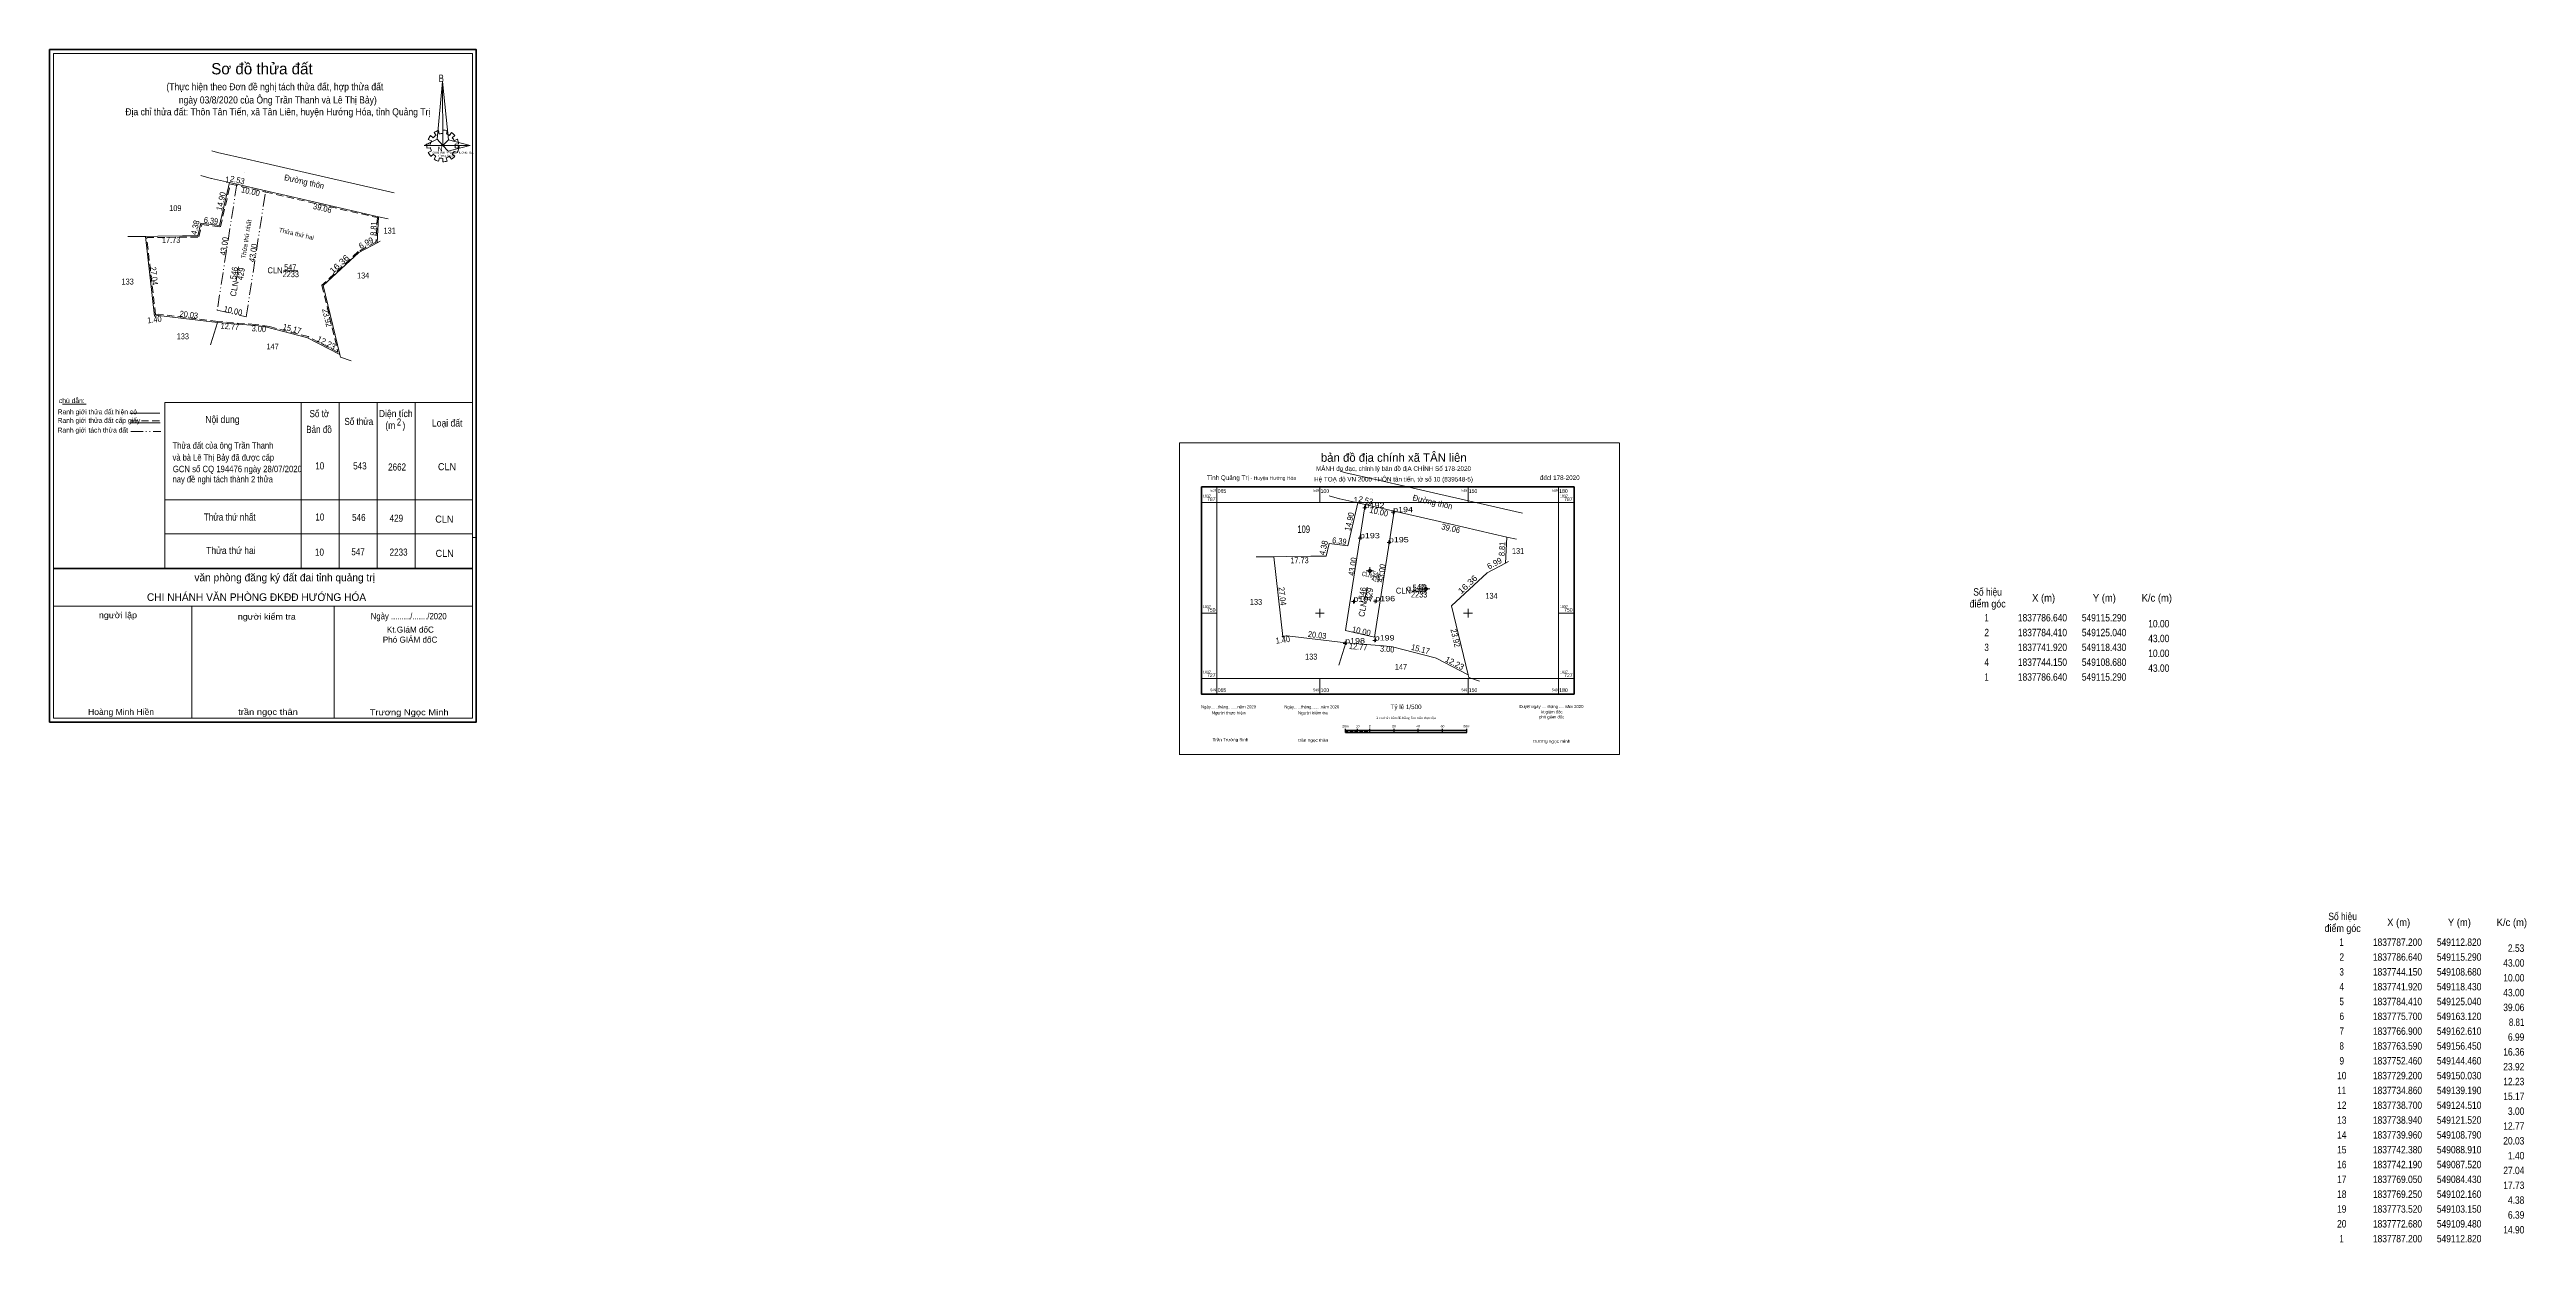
# Model space of a CAD drawing. Header units: metres. Extents: x 548671 to 549507, y 1837538 to 1837940.
import ezdxf
from ezdxf.enums import TextEntityAlignment as Align

# ---------------------------------------------------------------- set-up
doc = ezdxf.new("R2010")
doc.units = ezdxf.units.M
doc.header["$LTSCALE"] = 0.82
doc.header["$PDMODE"] = 32
doc.header["$PDSIZE"] = 0.41
for name, pattern in [('DASH_DOUBLE_DOT', [9.2, 5, -1.2, 0.3, -1.2, 0.3, -1.2]), ('LONG_DASHED', [7.5, 6, -1.5]), ('MEDIUM_DASHED', [4.5, 3, -1.5])]:
    doc.linetypes.add(name, pattern=pattern)
for name, color, linetype, lineweight in [('1', 7, 'Continuous', 13), ('10', 7, 'Continuous', 13), ('11', 7, 'Continuous', 13), ('13', 7, 'Continuous', 13), ('15', 7, 'DASH_DOUBLE_DOT', 13), ('2', 7, 'Continuous', 25), ('20', 7, 'Continuous', 13), ('4', 7, 'Continuous', 13), ('59', 7, 'DASH_DOUBLE_DOT', 13), ('63', 7, 'Continuous', 13), ('7', 7, 'Continuous', 13)]:
    doc.layers.add(name, color=color, linetype=linetype, lineweight=lineweight)
doc.layers.add('12', color=7, linetype='Continuous')

msp = doc.modelspace()

# ---------------------------------------------------------------- hatches: boundary and pattern name
at = {"layer": '11'}
for points in [[(549117.0098, 1837764.28, 1), (549116.7098, 1837764.28, 1)], [(549135.9498, 1837758.2, 1), (549135.6498, 1837758.2, 1)]]:
    msp.add_hatch(color=256, dxfattribs=at).paths.add_polyline_path(points)
at = {"layer": '2'}
for points in [[(549108.65, 1837709.74), (549109.47, 1837709.74), (549109.47, 1837710.15), (549108.65, 1837710.15)], [(549110.29, 1837709.74), (549111.11, 1837709.74), (549111.11, 1837710.15), (549110.29, 1837710.15)], [(549111.93, 1837709.74), (549112.75, 1837709.74), (549112.75, 1837710.15), (549111.93, 1837710.15)], [(549113.57, 1837709.74), (549114.39, 1837709.74), (549114.39, 1837710.15), (549113.57, 1837710.15)], [(549115.2, 1837709.74), (549116.02, 1837709.74), (549116.02, 1837710.15), (549115.2, 1837710.15)]]:
    msp.add_hatch(color=256, dxfattribs=at).paths.add_polyline_path(points)

# ---------------------------------------------------------------- linework, layer by layer
at = {"layer": '1'}
for p, q in [((548802.55, 1837912.78), (548802.83, 1837911.65)), ((548804.02, 1837911.83), (548804.05, 1837913)), ((548805.55, 1837912.78), (548805.27, 1837911.62)), ((548798.68, 1837908.37), (548799.83, 1837908.19)), ((548799.83, 1837907.03), (548798.68, 1837906.84)), ((548800.18, 1837909.36), (548799.13, 1837909.79)), ((548799.13, 1837905.42), (548800.18, 1837905.93)), ((548799.9, 1837911.11), (548800.77, 1837910.34)), ((548800.88, 1837904.84), (548799.97, 1837904.11)), ((548801.75, 1837911.18), (548801.12, 1837912.13)), ((548803.46, 1837907.68), (548804.57, 1837907.68)), ((548806.32, 1837911.18), (548806.95, 1837912.13)), ((548807.16, 1837904.84), (548808.1, 1837904.15)), ((548808.1, 1837911.11), (548807.23, 1837910.38)), ((548808.94, 1837905.39), (548807.79, 1837905.82)), ((548807.86, 1837909.39), (548808.9, 1837909.9)), ((548809.39, 1837908.37), (548808.2, 1837908.19)), ((548808.2, 1837907.03), (548809.39, 1837906.84)), ((548801.12, 1837903.13), (548801.71, 1837904.15)), ((548802.9, 1837903.6), (548802.55, 1837902.47)), ((548804.02, 1837902.29), (548804.02, 1837903.42)), ((548805.17, 1837903.6), (548805.52, 1837902.51)), ((548806.95, 1837903.13), (548806.32, 1837904.11)), ((548728.72, 1837880.74), (548732.06, 1837895.26)), ((548744.28, 1837892.47), (548758.09, 1837889.31)), ((548758.09, 1837889.31), (548782.36, 1837883.76)), ((548721.4, 1837877.31), (548722.39, 1837881.58)), ((548722.39, 1837881.58), (548728.72, 1837880.74)), ((548781.85, 1837874.96), (548782.36, 1837883.76)), ((548703.67, 1837877.11), (548706.76, 1837850.25)), ((548716.18, 1837877.25), (548721.4, 1837877.31)), ((548734.29, 1837862.14), (548735.15, 1837866.8)), ((548750.32, 1837865.54), (548755.06, 1837865.54)), ((548769.27, 1837837.26), (548763.7, 1837860.52)), ((548708.15, 1837850.44), (548728.03, 1837848.02)), ((548740.76, 1837847), (548728.03, 1837848.02)), ((548740.76, 1837847), (548743.75, 1837846.76)), ((548743.75, 1837846.76), (548747.28, 1837845.84)), ((548747.28, 1837845.84), (548758.09, 1837843.01)), ((548758.09, 1837843.01), (548758.43, 1837842.92)), ((548758.43, 1837842.92), (548769.27, 1837837.26)), ((548710.29, 1837821.1), (548814.06, 1837821.1)), ((548710.29, 1837821.1), (548710.29, 1837765.03)), ((548756.28, 1837821.1), (548756.28, 1837765.03)), ((548769.08, 1837821.1), (548769.08, 1837765.03)), ((548781.88, 1837821.1), (548781.88, 1837765.03)), ((548794.68, 1837821.1), (548794.68, 1837765.03)), ((548675.76, 1837820.5), (548683.71, 1837820.5)), ((548698.46, 1837817.43), (548708.5, 1837817.43)), ((548698.62, 1837814.21), (548708.64, 1837814.21)), ((548710.29, 1837788.19), (548814.06, 1837788.19)), ((549103.19, 1837789.55), (549106.62, 1837788.62)), ((549106.77, 1837788.59), (549112.82, 1837787.2)), ((549139.85, 1837790.25), (549168.4, 1837783.72)), ((548710.29, 1837776.77), (548814.06, 1837776.77)), ((548814.06, 1837775.51), (548815.34, 1837775.51)), ((549163.12, 1837775.7), (549166.39, 1837774.95)), ((548671.33, 1837763.79), (548671.33, 1837713.25)), ((549078.55, 1837768.98), (549084.43, 1837769.05)), ((549162.61, 1837766.9), (549163.61, 1837767.43)), ((549115.05, 1837754.08), (549115.91, 1837758.74)), ((549131.08, 1837757.48), (549135.82, 1837757.48)), ((548672.62, 1837752.33), (548814.06, 1837752.33)), ((548719.33, 1837752.33), (548719.33, 1837714.54)), ((548767.33, 1837752.33), (548767.33, 1837714.54)), ((549150.24, 1837728.32), (549150.03, 1837729.2)), ((549150.24, 1837728.32), (549153.91, 1837727.07))]:
    msp.add_line(p, q, dxfattribs=at)
at = {"layer": '1', "linetype": 'MEDIUM_DASHED'}
msp.add_line((548698.62, 1837814.89), (548708.72, 1837814.89), dxfattribs=at)
at = {"layer": '1', "linetype": 'DASH_DOUBLE_DOT'}
msp.add_line((548698.77, 1837811.32), (548708.85, 1837811.32), dxfattribs=at)
at = {"layer": '1', "lineweight": 35}
msp.add_line((548672.62, 1837765.03), (548814.06, 1837765.03), dxfattribs=at)
at = {"layer": '1'}
for points in [[(548671.33, 1837713.25), (548671.33, 1837940.13), (548815.33, 1837940.13), (548815.33, 1837713.25)], [(548671.33, 1837713.25), (548671.33, 1837940.13), (548815.33, 1837940.13), (548815.33, 1837713.25)], [(548814.06, 1837765.03), (548814.06, 1837714.54), (548672.62, 1837714.54), (548672.62, 1837938.86), (548814.06, 1837938.86)], [(548803.95, 1837929.32), (548804.02, 1837907.72), (548802.13, 1837909.87)], [(548803.95, 1837929.32), (548804.02, 1837907.72), (548806.01, 1837909.72)], [(548797.73, 1837907.72), (548802.13, 1837909.87), (548804.02, 1837907.72)], [(548813.23, 1837907.79), (548804.02, 1837907.72), (548806.01, 1837909.72)], [(548813.16, 1837907.83), (548805.83, 1837905.86), (548804.02, 1837907.72)]]:
    msp.add_lwpolyline(points, close=True, dxfattribs=at)
at = {"layer": '1', "lineweight": 35}
msp.add_lwpolyline([(548671.34, 1837940.14), (548815.34, 1837940.14), (548815.34, 1837713.26), (548671.34, 1837713.26)], close=True, dxfattribs=at)
at = {"layer": '1'}
for points in [[(548732.06, 1837895.26), (548734.53, 1837894.7), (548744.28, 1837892.47)], [(548703.67, 1837877.11), (548707.88, 1837877.15), (548716.18, 1837877.25)], [(548763.7, 1837860.52), (548775.69, 1837871.65), (548781.85, 1837874.96)], [(548706.76, 1837850.25), (548707.88, 1837850.41), (548708.15, 1837850.44)], [(549106.85, 1837797.88), (549108.75, 1837797.37), (549118.76, 1837795.07)], [(549118.76, 1837795.07), (549126.62, 1837793.27), (549139.85, 1837790.25)], [(549106.43, 1837732.46), (549106.54, 1837732.83), (549108.79, 1837739.96)]]:
    msp.add_lwpolyline(points, dxfattribs=at)
for centre, major_axis, start_param, end_param in [((548804.0342, 1837907.6422), (5.3839, 0), 1.84955988, 2.13900916), ((548804.0342, 1837907.6422), (5.3839, 0), 1.27924208, 1.56332225), ((548804.0342, 1837907.6422), (5.3839, 0), 3.00667928, 3.29139349), ((548804.0342, 1837907.6422), (5.3839, 0), 2.43958176, 2.72400246), ((548804.0342, 1837907.6422), (5.3839, 0), 3.56988637, 3.85691866), ((548804.0342, 1837907.6422), (4.2195, 0), 2.72368549, 3.01515824), ((548804.0342, 1837907.6422), (4.2195, 0), 3.28229955, 3.56105054), ((548804.0342, 1837907.6422), (4.2195, 0), 2.13373541, 2.44496261), ((548804.0342, 1837907.6422), (4.2195, 0), 3.86077574, 4.13258255), ((548804.0342, 1837907.6422), (4.2195, 0), 1.56985589, 1.85611068), ((548804.0342, 1837907.6422), (4.2195, 0), 1.00270906, 1.2755622), ((548804.0342, 1837907.6422), (5.3839, 0), 0.71056237, 0.99687234), ((548804.0342, 1837907.6422), (4.2195, 0), 5.56137327, 5.83951437), ((548804.0342, 1837907.6422), (4.2195, 0), 0.42678376, 0.70646463), ((548804.0342, 1837907.6422), (4.2195, 0), 6.13558388, 6.41618463), ((548804.0342, 1837907.6422), (5.3839, 0), 0.1390515, 0.43393316), ((548804.0342, 1837907.6422), (5.3839, 0), 5.85230288, 6.13839648), ((548804.0034, 1837907.6102), (5.3839, 0), 4.1470906, 4.43659307), ((548804.0342, 1837907.6422), (4.2195, 0), 4.43854677, 4.71314001), ((548804.0342, 1837907.6422), (5.3839, 0), 4.71301008, 4.99761054), ((548804.0342, 1837907.6422), (4.2195, 0), 4.99087134, 5.28933161), ((548804.0342, 1837907.6422), (5.3839, 0), 5.28561416, 5.56798705)]:
    msp.add_ellipse(centre, major_axis=major_axis, ratio=0.995001, start_param=start_param, end_param=end_param, dxfattribs=at)
msp.add_point((548809.39, 1837907.28), dxfattribs=at)
at = {"layer": '10'}
msp.add_line((549115.29, 1837786.64), (549125.04, 1837784.41), dxfattribs=at)
for points in [[(549087.52, 1837742.19), (549084.43, 1837769.05), (549088.64, 1837769.09), (549096.94, 1837769.19), (549102.16, 1837769.25), (549103.15, 1837773.52), (549109.48, 1837772.68), (549112.82, 1837787.2), (549115.29, 1837786.64)], [(549087.52, 1837742.19), (549088.64, 1837742.35), (549088.91, 1837742.38), (549108.79, 1837739.96), (549121.52, 1837738.94), (549124.51, 1837738.7), (549128.04, 1837737.78), (549138.85, 1837734.95), (549139.19, 1837734.86), (549150.03, 1837729.2), (549144.46, 1837752.46), (549156.45, 1837763.59), (549162.61, 1837766.9), (549163.12, 1837775.7), (549138.85, 1837781.25), (549125.04, 1837784.41)], [(549115.29, 1837786.64), (549108.68, 1837744.15), (549118.43, 1837741.92), (549125.04, 1837784.41)]]:
    msp.add_lwpolyline(points, dxfattribs=at)
msp.add_point((549087.52, 1837742.19), dxfattribs=at)
at = {"layer": '11'}
for p, q in [((549116.23, 1837764.28), (549115.61, 1837764.28)), ((549116.86, 1837765.53), (549116.86, 1837764.91)), ((549116.86, 1837763.65), (549116.86, 1837763.03)), ((549118.11, 1837764.28), (549117.49, 1837764.28)), ((549135.18, 1837758.2), (549134.55, 1837758.2)), ((549135.8, 1837759.45), (549135.8, 1837758.83)), ((549135.8, 1837757.57), (549135.8, 1837756.95)), ((549137.05, 1837758.2), (549136.43, 1837758.2))]:
    msp.add_line(p, q, dxfattribs=at)
for points in [[(549116.86, 1837764.91), (549116.23, 1837764.28), (549116.86, 1837763.65), (549117.49, 1837764.28)], [(549135.8, 1837758.83), (549135.18, 1837758.2), (549135.8, 1837757.57), (549136.43, 1837758.2)]]:
    msp.add_lwpolyline(points, close=True, dxfattribs=at)
for centre in [(549116.8598, 1837764.28), (549135.7998, 1837758.2)]:
    msp.add_circle(centre, 0.15, dxfattribs=at)
at = {"layer": '13'}
for p, q in [((549117.62, 1837762.61), (549120.16, 1837762.03)), ((549132.89, 1837758.2), (549136.21, 1837758.2))]:
    msp.add_line(p, q, dxfattribs=at)
at = {"layer": '15'}
msp.add_line((548734.53, 1837894.7), (548727.92, 1837852.21), dxfattribs=at)
at = {"layer": '15', "linetype": 'MEDIUM_DASHED'}
msp.add_lwpolyline([(548732.37, 1837894.78), (548744.19, 1837892.08), (548781.95, 1837883.44), (548781.46, 1837875.2), (548775.45, 1837871.98), (548763.26, 1837860.65), (548768.67, 1837838.02), (548758.58, 1837843.29), (548745.6, 1837846.69), (548740.8, 1837847.4), (548728.07, 1837848.42), (548708.15, 1837850.84), (548707.11, 1837850.7), (548704.12, 1837876.71), (548721.72, 1837876.91), (548722.7, 1837881.14), (548729.03, 1837880.3)], close=True, dxfattribs=at)
at = {"layer": '2'}
for p, q in [((549108.65, 1837709.74), (549108.65, 1837710.97)), ((549108.65, 1837710.56), (549149.6, 1837710.56)), ((549109.47, 1837709.74), (549109.47, 1837710.56)), ((549110.29, 1837709.74), (549110.29, 1837710.56)), ((549111.11, 1837709.74), (549111.11, 1837710.56)), ((549111.93, 1837709.74), (549111.93, 1837710.56)), ((549112.75, 1837709.74), (549112.75, 1837710.97)), ((549113.57, 1837709.74), (549113.57, 1837710.56)), ((549114.39, 1837709.74), (549114.39, 1837710.56)), ((549115.2, 1837709.74), (549115.2, 1837710.56)), ((549116.02, 1837709.74), (549116.02, 1837710.56)), ((549116.84, 1837709.74), (549116.84, 1837710.97)), ((549125.03, 1837709.74), (549125.03, 1837710.97)), ((549133.22, 1837709.74), (549133.22, 1837710.97)), ((549141.41, 1837709.74), (549141.41, 1837710.97)), ((549149.6, 1837709.74), (549149.6, 1837710.97))]:
    msp.add_line(p, q, dxfattribs=at)
at = {"layer": '2', "lineweight": 53}
msp.add_line((549108.65, 1837709.74), (549149.6, 1837709.74), dxfattribs=at)
at = {"layer": '2', "lineweight": 13}
for points in [[(549108.65, 1837709.74), (549109.47, 1837709.74), (549109.47, 1837710.15), (549108.65, 1837710.15)], [(549110.29, 1837709.74), (549111.11, 1837709.74), (549111.11, 1837710.15), (549110.29, 1837710.15)], [(549111.93, 1837709.74), (549112.75, 1837709.74), (549112.75, 1837710.15), (549111.93, 1837710.15)], [(549113.57, 1837709.74), (549114.39, 1837709.74), (549114.39, 1837710.15), (549113.57, 1837710.15)], [(549115.2, 1837709.74), (549116.02, 1837709.74), (549116.02, 1837710.15), (549115.2, 1837710.15)]]:
    msp.add_lwpolyline(points, close=True, dxfattribs=at)
at = {"layer": '20'}
msp.add_line((549052.64, 1837807.52), (549201.14, 1837807.52), dxfattribs=at)
for points in [[(549052.6, 1837702.17), (549052.6, 1837807.17), (549052.64, 1837807.52)], [(549201.14, 1837807.36), (549201.14, 1837702.36), (549052.64, 1837702.36)]]:
    msp.add_lwpolyline(points, dxfattribs=at)
at = {"layer": '4'}
for p, q in [((548722.43, 1837897.61), (548725.86, 1837896.68)), ((548726.01, 1837896.65), (548732.06, 1837895.26)), ((548759.09, 1837898.31), (548787.64, 1837891.78)), ((548782.36, 1837883.76), (548785.63, 1837883.01)), ((548697.79, 1837877.04), (548703.67, 1837877.11)), ((548781.85, 1837874.96), (548782.85, 1837875.49)), ((548769.48, 1837836.38), (548769.27, 1837837.26)), ((548769.48, 1837836.38), (548773.15, 1837835.13))]:
    msp.add_line(p, q, dxfattribs=at)
at = {"layer": '4', "linetype": 'LONG_DASHED'}
for p, q in [((548736.99, 1837898.75), (548737, 1837898.75)), ((549117.75, 1837790.69), (549117.76, 1837790.69))]:
    msp.add_line(p, q, dxfattribs=at)
at = {"layer": '4'}
for points in [[(548726.09, 1837905.94), (548727.99, 1837905.43), (548738, 1837903.13)], [(548738, 1837903.13), (548745.86, 1837901.33), (548759.09, 1837898.31)], [(548725.67, 1837840.52), (548725.78, 1837840.89), (548728.03, 1837848.02)]]:
    msp.add_lwpolyline(points, dxfattribs=at)
at = {"layer": '59'}
msp.add_lwpolyline([(548727.92, 1837852.21), (548737.67, 1837849.98), (548744.28, 1837892.47)], dxfattribs=at)
at = {"layer": '63'}
for p, q in [((549065.28, 1837787.34), (549060.03, 1837787.34)), ((549065.28, 1837787.34), (549065.28, 1837792.59)), ((549100, 1837787.34), (549100, 1837792.59)), ((549150, 1837787.34), (549150, 1837792.59)), ((549180.51, 1837787.34), (549180.51, 1837792.59)), ((549180.51, 1837787.34), (549185.76, 1837787.34)), ((549065.28, 1837750), (549060.03, 1837750)), ((549098.5, 1837750), (549101.5, 1837750)), ((549100, 1837748.5), (549100, 1837751.5)), ((549148.5, 1837750), (549151.5, 1837750)), ((549150, 1837748.5), (549150, 1837751.5)), ((549180.51, 1837750), (549185.76, 1837750)), ((549065.28, 1837727.94), (549060.03, 1837727.94)), ((549065.28, 1837727.94), (549065.28, 1837722.69)), ((549100, 1837727.94), (549100, 1837722.69)), ((549150, 1837727.94), (549150, 1837722.69)), ((549180.51, 1837727.94), (549180.51, 1837722.69)), ((549180.51, 1837727.94), (549185.76, 1837727.94))]:
    msp.add_line(p, q, dxfattribs=at)
at = {"layer": '63', "lineweight": 70}
msp.add_lwpolyline([(549060.03, 1837792.59), (549185.76, 1837792.59), (549185.76, 1837722.69), (549060.03, 1837722.69)], close=True, dxfattribs=at)
at = {"layer": '63'}
msp.add_lwpolyline([(549065.28, 1837787.34), (549180.51, 1837787.34), (549180.51, 1837727.94), (549065.28, 1837727.94)], close=True, dxfattribs=at)
at = {"layer": '7'}
for p, q in [((549115.73, 1837785.51), (549114.48, 1837785.51)), ((549115.11, 1837784.88), (549115.11, 1837786.13)), ((549125.34, 1837784.07), (549124.09, 1837784.07)), ((549124.72, 1837783.45), (549124.72, 1837784.7)), ((549114.14, 1837775.27), (549112.89, 1837775.27)), ((549113.52, 1837774.65), (549113.52, 1837775.9)), ((549123.92, 1837773.9), (549122.67, 1837773.9)), ((549123.29, 1837773.28), (549123.29, 1837774.53)), ((549111.97, 1837753.92), (549110.72, 1837753.92)), ((549111.35, 1837753.3), (549111.35, 1837754.55)), ((549119.33, 1837754.04), (549118.08, 1837754.04)), ((549118.7, 1837753.42), (549118.7, 1837754.67)), ((549109.15, 1837739.8), (549107.9, 1837739.8)), ((549108.53, 1837739.18), (549108.53, 1837740.42)), ((549119.13, 1837740.81), (549117.88, 1837740.81)), ((549118.51, 1837740.18), (549118.51, 1837741.43))]:
    msp.add_line(p, q, dxfattribs=at)

# ---------------------------------------------------------------- texts
at = {"layer": '1'}
msp.add_text('Sơ đồ thửa đất', height=3.808, dxfattribs=at).set_placement((548743.01, 1837931.77), align=Align.CENTER)
for s, height, width, p in [('B', 2.536, 0.8, (548802.61, 1837929.15)), ('CHI NHÁNH VPĐKĐĐ-HƯỚNG HÓA', 0.5998, 0.95, (548800.51, 1837905.04)), ('TỈNH quảng trị', 0.6, 1.05, (548802.45, 1837904)), ('N', 1.585, 0.9, (548802.35, 1837905.84)), ('Ranh giới tách thửa đất', 1.646, 0.9, (548674.05, 1837810.95)), ('Ranh giới thửa đất cấp giấy', 1.646, 0.9, (548674.06, 1837814.21)), ('Ranh giới thửa đất hiện có ', 1.646, 0.9, (548674.08, 1837817.11)), ('Nội dung', 2.4, 0.9, (548723.89, 1837814.18)), ('Bản đồ', 2.4, 0.85, (548757.95, 1837810.81)), ('Số tờ', 2.4, 0.85, (548759.07, 1837816.13)), ('Số thửa', 2.4, 0.85, (548770.83, 1837813.49)), ('Diện tích', 2.4, 0.9, (548782.45, 1837816.15)), ('(m   )', 2.4, 0.9, (548784.64, 1837812.17)), ('2', 2.4, 0.8, (548788.54, 1837813.3)), ('Loại đất', 2.4, 0.9, (548800.38, 1837812.97)), ('Thửa đất của ông Trần Thanh', 2.17, 0.85, (548712.86, 1837805.51)), ('và bà Lê Thị Bảy đã được cấp ', 2.17, 0.85, (548712.85, 1837801.45)), ('nay đề nghi tách thành 2 thửa', 2.17, 0.85, (548712.85, 1837794.12)), ('GCN số CQ 194476 ngày 28/07/2020', 2.17, 0.9, (548712.93, 1837797.57)), ('10', 2.4, 0.85, (548760.99, 1837798.5)), ('543', 2.4, 0.85, (548773.79, 1837798.5)), ('2662', 2.4, 0.85, (548785.57, 1837798.12)), ('CLN', 2.4, 0.95, (548802.4, 1837798.23)), ('Thửa thứ nhất', 2.4, 0.85, (548723.41, 1837781.25)), ('10', 2.4, 0.85, (548761.02, 1837781.24)), ('546', 2.4, 0.85, (548773.42, 1837781.11)), ('429', 2.4, 0.85, (548786.08, 1837780.85)), ('CLN', 2.4, 0.95, (548801.5, 1837780.55)), ('Thửa thứ hai', 2.4, 0.9, (548724.18, 1837769.97)), ('10', 2.4, 0.85, (548760.9, 1837769.41)), ('547', 2.4, 0.85, (548773.17, 1837769.54)), ('2233', 2.4, 0.85, (548786.08, 1837769.41)), ('CLN', 2.4, 0.95, (548801.62, 1837768.98))]:
    msp.add_text(s, height=height, dxfattribs=dict(at, width=width)).set_placement(p)
for s, height, width, p in [('(Thực hiện theo Đơn đề nghị tách thửa đất, hợp thửa đất ', 2.4, 0.9, (548747.755, 1837926.4)), ('ngày 03/8/2020 của Ông Trần Thanh và Lê Thị Bảy)', 2.4, 0.9, (548748.365, 1837921.95)), ('Địa chỉ thửa đất: Thôn Tân Tiến, xã Tân Liên, huyện Hướng Hóa, tỉnh Quảng Trị', 2.4, 0.9, (548748.36, 1837917.93)), ('CLN', 2, 0.95, (548747.415, 1837864.66)), ('2233', 2, 0.85, (548752.745, 1837863.36)), ('547', 2, 0.85, (548752.56, 1837865.71)), ('109', 2.5, 0.7, (549094.55, 1837777.09)), ('131', 2, 0.8, (549166.88, 1837770.02)), ('133', 2, 0.85, (549078.455, 1837752.82)), ('CLN', 2, 0.95, (549128.175, 1837756.6)), ('2233', 2, 0.85, (549133.505, 1837755.3)), ('547', 2, 0.85, (549133.32, 1837757.65)), ('134', 2, 0.85, (549157.92, 1837754.85)), ('điểm góc', 2.5, 0.9, (549325.325, 1837751.93)), ('Số hiệu', 2.5, 0.85, (549325.32, 1837755.93)), ('X (m)', 2.5, 0.95, (549344.23, 1837753.93)), ('Y (m)', 2.5, 0.95, (549364.725, 1837753.93)), ('K/c (m)', 2.5, 0.95, (549382.43, 1837753.93)), ('Ngày ........./......./2020', 2.16, 0.9, (548792.535, 1837747.93)), (' 1', 2.5, 0.75, (549324.625, 1837747.23)), ('1837786.640', 2.5, 0.85, (549343.83, 1837747.23)), ('549115.290', 2.5, 0.85, (549364.63, 1837747.23)), (' 3', 2.5, 0.8, (549324.625, 1837737.23)), (' 2', 2.5, 0.85, (549324.625, 1837742.23)), ('1837784.410', 2.5, 0.85, (549343.83, 1837742.23)), ('1837741.920', 2.5, 0.85, (549343.83, 1837737.23)), ('549125.040', 2.5, 0.85, (549364.63, 1837742.23)), ('549118.430', 2.5, 0.85, (549364.63, 1837737.23)), ('133', 2, 0.85, (549097.075, 1837734.35)), ('147', 2, 0.85, (549127.375, 1837730.91)), (' 4', 2.5, 0.85, (549324.625, 1837732.23)), (' 1', 2.5, 0.75, (549324.625, 1837727.23)), ('1837744.150', 2.5, 0.85, (549343.83, 1837732.23)), ('1837786.640', 2.5, 0.85, (549343.83, 1837727.23)), ('549108.680', 2.5, 0.85, (549364.63, 1837732.23)), ('549115.290', 2.5, 0.85, (549364.63, 1837727.23)), ('điểm góc', 2.5, 0.9, (549445.135, 1837642.47)), ('Số hiệu', 2.5, 0.85, (549445.13, 1837646.47)), ('X (m)', 2.5, 0.95, (549464.04, 1837644.47)), ('Y (m)', 2.5, 0.95, (549484.535, 1837644.47)), ('K/c (m)', 2.5, 0.95, (549502.24, 1837644.47)), (' 1', 2.5, 0.75, (549444.435, 1837637.77)), ('1837787.200', 2.5, 0.85, (549463.64, 1837637.77)), ('549112.820', 2.5, 0.85, (549484.44, 1837637.77)), (' 3', 2.5, 0.8, (549444.435, 1837627.77)), (' 2', 2.5, 0.85, (549444.435, 1837632.77)), ('1837786.640', 2.5, 0.85, (549463.64, 1837632.77)), ('1837744.150', 2.5, 0.85, (549463.64, 1837627.77)), ('549115.290', 2.5, 0.85, (549484.44, 1837632.77)), ('549108.680', 2.5, 0.85, (549484.44, 1837627.77)), (' 4', 2.5, 0.85, (549444.435, 1837622.77)), (' 5', 2.5, 0.8, (549444.435, 1837617.77)), ('1837741.920', 2.5, 0.85, (549463.64, 1837622.77)), ('1837784.410', 2.5, 0.85, (549463.64, 1837617.77)), ('549118.430', 2.5, 0.85, (549484.44, 1837622.77)), ('549125.040', 2.5, 0.85, (549484.44, 1837617.77)), (' 6', 2.5, 0.85, (549444.435, 1837612.77)), ('1837775.700', 2.5, 0.85, (549463.64, 1837612.77)), ('549163.120', 2.5, 0.85, (549484.44, 1837612.77)), (' 8', 2.5, 0.8, (549444.44, 1837602.77)), (' 7', 2.5, 0.8, (549444.44, 1837607.77)), ('1837766.900', 2.5, 0.85, (549463.64, 1837607.77)), ('1837763.590', 2.5, 0.85, (549463.64, 1837602.77)), ('549162.610', 2.5, 0.85, (549484.44, 1837607.77)), ('549156.450', 2.5, 0.85, (549484.44, 1837602.77)), (' 10', 2.5, 0.85, (549444.435, 1837592.77)), (' 9', 2.5, 0.85, (549444.435, 1837597.77)), ('1837752.460', 2.5, 0.85, (549463.64, 1837597.77)), ('1837729.200', 2.5, 0.85, (549463.64, 1837592.77)), ('549144.460', 2.5, 0.85, (549484.44, 1837597.77)), ('549150.030', 2.5, 0.85, (549484.44, 1837592.77)), (' 11', 2.5, 0.8, (549444.435, 1837587.77)), ('1837734.860', 2.5, 0.85, (549463.64, 1837587.77)), ('549139.190', 2.5, 0.85, (549484.44, 1837587.77)), (' 12', 2.5, 0.85, (549444.435, 1837582.77)), (' 13', 2.5, 0.85, (549444.435, 1837577.77)), ('1837738.700', 2.5, 0.85, (549463.64, 1837582.77)), ('1837738.940', 2.5, 0.85, (549463.64, 1837577.77)), ('549124.510', 2.5, 0.85, (549484.44, 1837582.77)), ('549121.520', 2.5, 0.85, (549484.44, 1837577.77)), (' 14', 2.5, 0.85, (549444.435, 1837572.77)), (' 15', 2.5, 0.85, (549444.435, 1837567.77)), ('1837739.960', 2.5, 0.85, (549463.64, 1837572.77)), ('1837742.380', 2.5, 0.85, (549463.64, 1837567.77)), ('549108.790', 2.5, 0.85, (549484.44, 1837572.77)), ('549088.910', 2.5, 0.85, (549484.44, 1837567.77)), (' 16', 2.5, 0.85, (549444.435, 1837562.77)), ('1837742.190', 2.5, 0.85, (549463.64, 1837562.77)), ('549087.520', 2.5, 0.85, (549484.44, 1837562.77)), (' 17', 2.5, 0.85, (549444.435, 1837557.77)), (' 18', 2.5, 0.85, (549444.435, 1837552.77)), ('1837769.050', 2.5, 0.85, (549463.64, 1837557.77)), ('1837769.250', 2.5, 0.85, (549463.64, 1837552.77)), ('549084.430', 2.5, 0.85, (549484.44, 1837557.77)), ('549102.160', 2.5, 0.85, (549484.44, 1837552.77)), (' 20', 2.5, 0.85, (549444.435, 1837542.77)), (' 19', 2.5, 0.85, (549444.43, 1837547.77)), ('1837773.520', 2.5, 0.85, (549463.64, 1837547.77)), ('1837772.680', 2.5, 0.85, (549463.64, 1837542.77)), ('549103.150', 2.5, 0.85, (549484.44, 1837547.77)), ('549109.480', 2.5, 0.85, (549484.44, 1837542.77)), (' 1', 2.5, 0.75, (549444.435, 1837537.77)), ('1837787.200', 2.5, 0.85, (549463.64, 1837537.77)), ('549112.820', 2.5, 0.85, (549484.44, 1837537.77))]:
    msp.add_text(s, height=height, dxfattribs=dict(at, width=width)).set_placement(p, align=Align.CENTER)
for s, height, width, p in [(' 1', 2, 0.75, (548732.07, 1837895.26)), (' 1', 2, 0.75, (549112.83, 1837787.2)), ('người lập', 2.048, 1.1, (548700.85, 1837748.32)), ('người kiểm tra', 2.048, 1.1, (548754.44, 1837747.82)), ('10.00', 2.5, 0.85, (549386.64, 1837745.23)), ('43.00', 2.5, 0.85, (549386.64, 1837740.23)), ('10.00', 2.5, 0.85, (549386.64, 1837735.23)), ('43.00', 2.5, 0.85, (549386.64, 1837730.23)), ('Hoàng Minh Hiền', 2.05, 1.05, (548706.59, 1837715.68)), ('trần ngọc thân', 2.048, 1.15, (548755.12, 1837715.68)), ('Trương Ngọc Minh', 2.05, 1.15, (548805.99, 1837715.55)), ('2.53', 2.5, 0.85, (549506.44, 1837635.77)), ('43.00', 2.5, 0.85, (549506.45, 1837630.77)), ('43.00', 2.5, 0.85, (549506.45, 1837620.77)), ('10.00', 2.5, 0.85, (549506.45, 1837625.77)), ('39.06', 2.5, 0.85, (549506.44, 1837615.77)), ('8.81', 2.5, 0.8, (549506.44, 1837610.77)), ('6.99', 2.5, 0.85, (549506.44, 1837605.77)), ('23.92', 2.5, 0.85, (549506.44, 1837595.77)), ('16.36', 2.5, 0.85, (549506.44, 1837600.77)), ('12.23', 2.5, 0.85, (549506.44, 1837590.77)), ('15.17', 2.5, 0.85, (549506.45, 1837585.77)), ('3.00', 2.5, 0.85, (549506.44, 1837580.77)), ('20.03', 2.5, 0.85, (549506.44, 1837570.77)), ('12.77', 2.5, 0.85, (549506.45, 1837575.77)), ('27.04', 2.5, 0.85, (549506.45, 1837560.77)), ('1.40', 2.5, 0.85, (549506.44, 1837565.77)), ('17.73', 2.5, 0.85, (549506.44, 1837555.77)), ('4.38', 2.5, 0.85, (549506.44, 1837550.77)), ('6.39', 2.5, 0.85, (549506.44, 1837545.77)), ('14.90', 2.5, 0.85, (549506.45, 1837540.77))]:
    msp.add_text(s, height=height, dxfattribs=dict(at, width=width)).set_placement(p, align=Align.RIGHT)
for s, rotation, width, p in [('2.53', 347.226, 0.95, (548734.5039, 1837895.1518)), ('14.90', 77.046, 0.95, (548730.1652, 1837888.7358)), ('10.00', 347.117, 0.95, (548738.937, 1837891.3085)), ('39.06', 347.116, 0.95, (548763.1971, 1837885.6908)), ('4.38', 76.947, 0.95, (548721.4439, 1837879.8892)), ('6.39', 352.441, 0.9, (548725.6885, 1837881.427)), ('8.81', 86.683, 0.85, (548781.7076, 1837879.6721)), ('17.73', 0.646, 0.85, (548712.3737, 1837874.8924)), ('43.00', 81.158, 0.9, (548731.2523, 1837873.6263)), ('43.00', 81.158, 0.9, (548731.2523, 1837873.6263)), ('43.00', 81.158, 0.9, (548741.0023, 1837871.3863)), ('43.00', 81.158, 0.9, (548741.0023, 1837871.3863)), ('16.36', 42.87, 1.15, (548769.7847, 1837867.0328)), ('27.04', 276.563, 0.9, (548705.6164, 1837863.6693)), ('546', 79.639, 0.95, (548734.5576, 1837864.5452)), ('429', 79.639, 0.95, (548736.9058, 1837864.3052)), ('1.40', 7.784, 0.9, (548706.8746, 1837848.0746)), ('20.03', 353.06, 0.9, (548718.2242, 1837849.7092)), ('12.77', 355.419, 0.9, (548732.0951, 1837845.754)), ('10.00', 347.117, 0.95, (548733.037, 1837851.0485)), ('10.00', 347.117, 0.95, (548733.037, 1837851.0485)), ('3.00', 355.411, 0.9, (548741.885, 1837844.9626)), ('15.17', 345.341, 0.95, (548752.927, 1837844.9656)), ('23.92', 283.467, 0.95, (548764.0233, 1837849.4679)), ('2.53', 347.226, 0.95, (549115.2639, 1837787.0918)), ('Đường thôn', 347.122, 0.95, (549137.8221, 1837786.5437)), ('14.90', 77.046, 0.95, (549110.9252, 1837780.6758)), ('10.00', 347.117, 0.95, (549119.697, 1837783.2485)), ('39.06', 347.116, 0.95, (549143.957, 1837777.6308)), ('4.38', 76.947, 0.95, (549102.2039, 1837771.8291)), ('6.39', 352.441, 0.9, (549106.4485, 1837773.367)), ('8.81', 86.683, 0.85, (549162.4676, 1837771.6121)), ('17.73', 0.646, 0.85, (549093.1337, 1837766.8324)), ('43.00', 81.158, 0.9, (549112.0123, 1837765.5663)), ('43.00', 81.158, 0.9, (549112.0123, 1837765.5663)), ('43.00', 81.158, 0.9, (549121.7623, 1837763.3263)), ('43.00', 81.158, 0.9, (549121.7623, 1837763.3263)), ('16.36', 42.87, 1.15, (549150.5447, 1837758.9728)), ('27.04', 276.563, 0.9, (549086.3764, 1837755.6093)), ('546', 79.639, 0.95, (549115.3176, 1837756.4851)), ('429', 79.639, 0.95, (549117.6658, 1837756.2451)), ('1.40', 7.784, 0.9, (549087.6346, 1837740.0146)), ('20.03', 353.06, 0.9, (549098.9842, 1837741.6492)), ('12.77', 355.419, 0.9, (549112.8551, 1837737.694)), ('10.00', 347.117, 0.95, (549113.797, 1837742.9885)), ('10.00', 347.117, 0.95, (549113.797, 1837742.9885)), ('3.00', 355.411, 0.9, (549122.645, 1837736.9026)), ('15.17', 345.341, 0.95, (549133.687, 1837736.9056)), ('23.92', 283.467, 0.95, (549144.7833, 1837741.4079))]:
    msp.add_text(s, height=2, rotation=rotation, dxfattribs=dict(at, width=width)).set_placement(p, align=Align.CENTER)
for s, height, rotation, p in [('Thửa thứ nhất', 1.5, 81.158, (548738.4684, 1837876.0947)), ('Thửa thứ hai', 1.5, 347.116, (548754.4928, 1837877.2493)), ('6.99', 2, 28.251, (548778.6167, 1837874.0147)), ('CLN', 2, 79.639, (548734.67, 1837859.3002)), ('12.23', 2, 332.429, (548764.2572, 1837840.345)), ('6.99', 2, 28.251, (549159.3767, 1837765.9547)), ('CLN', 2, 79.639, (549115.43, 1837751.2402)), ('12.23', 2, 332.429, (549145.0172, 1837732.2851))]:
    msp.add_text(s, height=height, rotation=rotation, dxfattribs=at).set_placement(p, align=Align.CENTER)
msp.add_text('chú dẫn:', height=1.646, dxfattribs=at).set_placement((548674.48, 1837820.89))
for s, height, p in [('văn phòng đăng ký đất đai tỉnh quảng trị', 2.56, (548781.12, 1837760.77)), ('CHI NHÁNH VĂN PHÒNG ĐKĐĐ HƯỚNG HÓA', 2.56, (548778.15, 1837754.14)), ('Kt.GIáM đốC', 2.05, (548801.01, 1837743.44)), ('Phó GIÁM đốC', 2.05, (548802.21, 1837740.05))]:
    msp.add_text(s, height=height, dxfattribs=at).set_placement(p, align=Align.RIGHT)
at = {"layer": '12', "width": 1.25}
for s, p in [('p192', (549115.11, 1837785.5)), ('p194', (549124.72, 1837784.07)), ('p193', (549113.52, 1837775.28)), ('p195', (549123.29, 1837773.9)), ('p197', (549111.35, 1837753.92)), ('p196', (549118.7, 1837754.04)), ('p198', (549108.53, 1837739.8)), ('p199', (549118.51, 1837740.8))]:
    msp.add_text(s, height=1.8, dxfattribs=at).set_placement(p)
at = {"layer": '13', "width": 0.65}
msp.add_text('546', height=1.5, rotation=347.117, dxfattribs=at).set_placement((549119.0778, 1837762.4466), align=Align.CENTER)
at = {"layer": '13', "width": 0.55}
msp.add_text('547', height=1.5, dxfattribs=at).set_placement((549134.54, 1837758.32), align=Align.CENTER)
at = {"layer": '2'}
for s, height, p in [('bản đồ địa chính xã TÂN liên', 2.865, (549124.945, 1837801.08)), ('Hệ TOẠ độ VN 2000 THÔN tân tiến, tờ số 10 (839548-5)', 1.539, (549124.855, 1837794.43)), ('MẢNH đo đạc, chỉnh lý bản đồ địA CHÍNH Số 178-2020', 1.535, (549124.85, 1837798.02)), ('1 cm trên bản đồ bằng 5 m trên thực địa', 0.8188, (549129.09, 1837714.29)), ('phó giám đốc', 1.024, (549178.225, 1837714.5)), ('kt.giám đốc', 1.024, (549178.265, 1837716.21))]:
    msp.add_text(s, height=height, dxfattribs=at).set_placement(p, align=Align.CENTER)
for s, height, p in [('Tỉnh Quảng Trị ', 1.539, (549061.88, 1837794.95)), ('- Huyện Hướng Hóa', 1.228, (549076.62, 1837794.99))]:
    msp.add_text(s, height=height, dxfattribs=at).set_placement(p)
msp.add_text(' đđcl 178-2020', height=1.535, dxfattribs=at).set_placement((549187.67, 1837794.95), align=Align.RIGHT)
at = {"layer": '2', "width": 0.7}
msp.add_text('CLN', height=1.5, rotation=347.117, dxfattribs=at).set_placement((549117.4456, 1837761.8837), align=Align.RIGHT)
at = {"layer": '2', "width": 0.65}
msp.add_text('CLN', height=1.5, dxfattribs=at).set_placement((549132.55, 1837757.45), align=Align.RIGHT)
at = {"layer": '2'}
for s, height, width, p in [('Ngày......tháng........năm 2020', 1.024, 0.9, (549069.19, 1837717.91)), ('Người thực hiện', 1.024, 1.15, (549069.18, 1837715.87)), ('Ngày......tháng........năm 2020', 1.024, 0.9, (549097.27, 1837717.91)), ('Người kiểm tra', 1.024, 1.1, (549097.615, 1837715.87)), ('20m', 0.8188, 0.95, (549108.615, 1837711.47)), ('10', 0.8188, 0.95, (549112.715, 1837711.47)), ('0', 0.8188, 0.9, (549116.81, 1837711.47)), ('20', 0.8188, 0.95, (549124.995, 1837711.47)), ('Tỷ lệ 1/500', 1.54, 0.9, (549129.095, 1837717.65)), ('40', 0.8188, 0.95, (549133.195, 1837711.47)), ('60', 0.8188, 0.95, (549141.375, 1837711.47)), ('80m', 0.8188, 0.95, (549149.565, 1837711.47)), ('Duyệt ngày .... tháng .... năm 2020', 1.024, 0.9, (549178.145, 1837717.98)), ('Trần Trường Sinh', 1.024, 1.1, (549069.84, 1837706.83)), ('trần ngọc thân', 1.024, 1.15, (549097.77, 1837706.65)), ('trương ngọc minh', 1.024, 1.15, (549178.29, 1837706.28))]:
    msp.add_text(s, height=height, dxfattribs=dict(at, width=width)).set_placement(p, align=Align.CENTER)
at = {"layer": '4'}
for s, height, rotation, width, p in [('Đường thôn', 2, 347.122, 0.95, (548757.0571, 1837894.6049)), ('429', 1.5, 347.117, 0.65, (549118.6728, 1837760.6678))]:
    msp.add_text(s, height=height, rotation=rotation, dxfattribs=dict(at, width=width)).set_placement(p, align=Align.CENTER)
for s, height, width, p in [('109', 2, 0.85, (548713.78, 1837885.65)), ('131', 2, 0.8, (548786.115, 1837878.08)), ('133', 2, 0.85, (548697.69, 1837860.88)), ('134', 2, 0.85, (548777.155, 1837862.91)), ('133', 2, 0.85, (548716.31, 1837842.41)), ('147', 2, 0.85, (548746.61, 1837838.97)), ('2233', 1.5, 0.55, (549134.53, 1837756.58))]:
    msp.add_text(s, height=height, dxfattribs=dict(at, width=width)).set_placement(p, align=Align.CENTER)
at = {"layer": '63'}
for s, height, p in [('1837', 0.875, (549060.53, 1837789.09)), ('065', 1.25, (549065.53, 1837790.59)), ('100', 1.25, (549100.25, 1837790.59)), ('150', 1.25, (549150.25, 1837790.59)), ('180', 1.25, (549180.76, 1837790.59)), ('1837', 0.875, (549181.01, 1837789.09)), ('1837', 0.875, (549060.53, 1837751.75)), ('1837', 0.875, (549181.01, 1837751.75)), ('1837', 0.875, (549060.53, 1837729.69)), ('1837', 0.875, (549181.01, 1837729.69)), ('065', 1.25, (549065.53, 1837723.44)), ('100', 1.25, (549100.25, 1837723.44)), ('150', 1.25, (549150.25, 1837723.44)), ('180', 1.25, (549180.76, 1837723.44))]:
    msp.add_text(s, height=height, dxfattribs=at).set_placement(p)
for s, height, p in [('787', 1.25, (549064.79, 1837787.84)), ('549', 0.875, (549065.03, 1837790.96)), ('549', 0.875, (549099.76, 1837790.96)), ('549', 0.875, (549149.76, 1837790.96)), ('549', 0.875, (549180.28, 1837790.96)), ('787', 1.25, (549185.28, 1837787.84)), ('750', 1.25, (549064.78, 1837750.5)), ('750', 1.25, (549185.27, 1837750.5)), ('727', 1.25, (549064.79, 1837728.44)), ('727', 1.25, (549185.28, 1837728.44)), ('549', 0.875, (549065.03, 1837723.69)), ('549', 0.875, (549099.76, 1837723.69)), ('549', 0.875, (549149.76, 1837723.69)), ('549', 0.875, (549180.28, 1837723.69))]:
    msp.add_text(s, height=height, dxfattribs=at).set_placement(p, align=Align.RIGHT)

doc.saveas('drawing.dxf')
